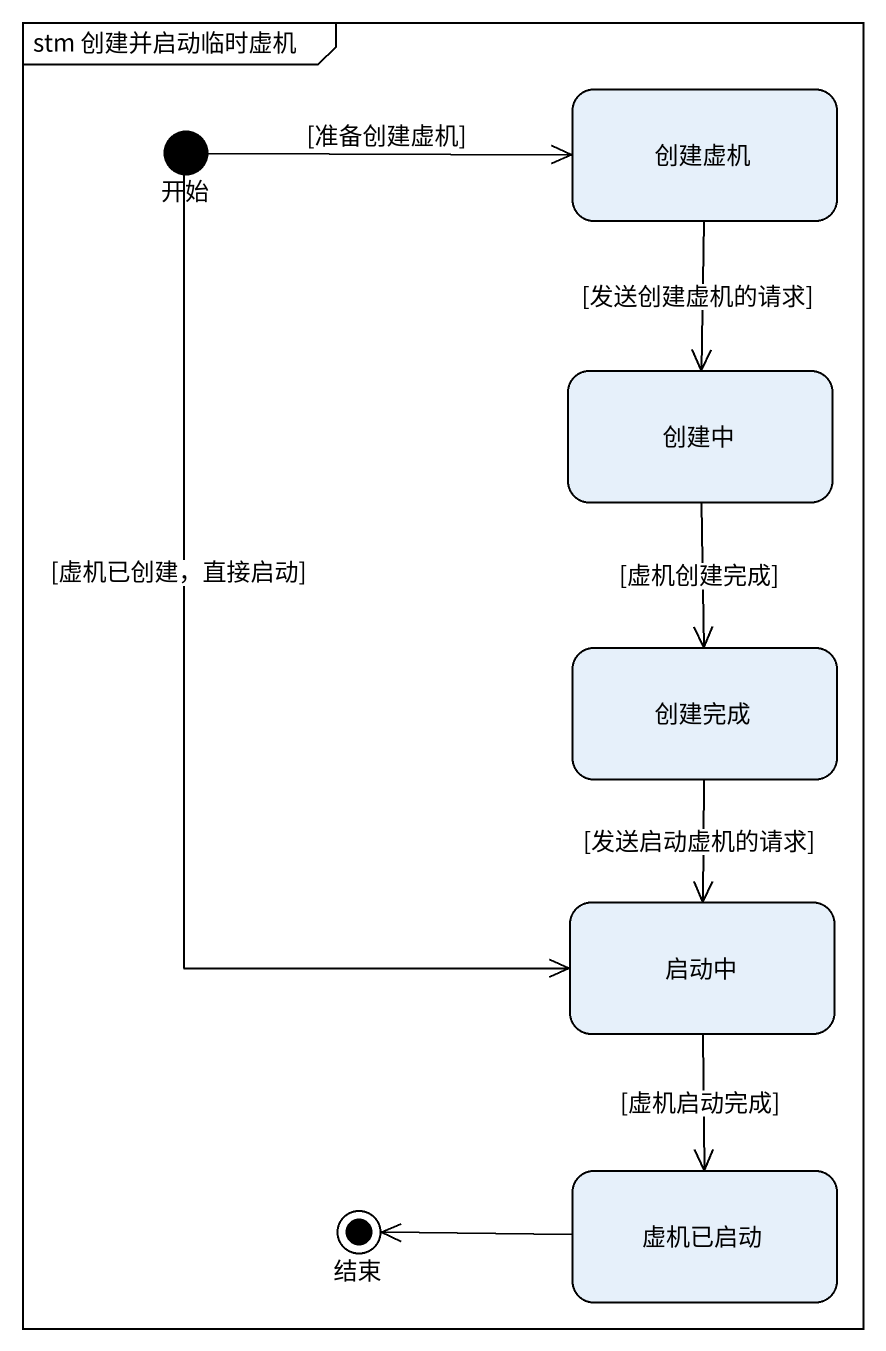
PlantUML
@startuml
mainframe stm 创建并启动临时虚机
hide empty description
state 开始 <<start>>
state 创建虚机
state 创建中
state 创建完成
state 启动中
state 结束 <<end>>
state 虚机已启动
开始 -right-> 创建虚机 : [准备创建虚机]
开始 --> 启动中 : [虚机已创建，直接启动]
创建虚机 --> 创建中 : [发送创建虚机的请求]
创建中 --> 创建完成 : [虚机创建完成]
创建完成 --> 启动中 : [发送启动虚机的请求]
启动中 --> 虚机已启动 : [虚机启动完成]
虚机已启动 -left-> 结束
@enduml
